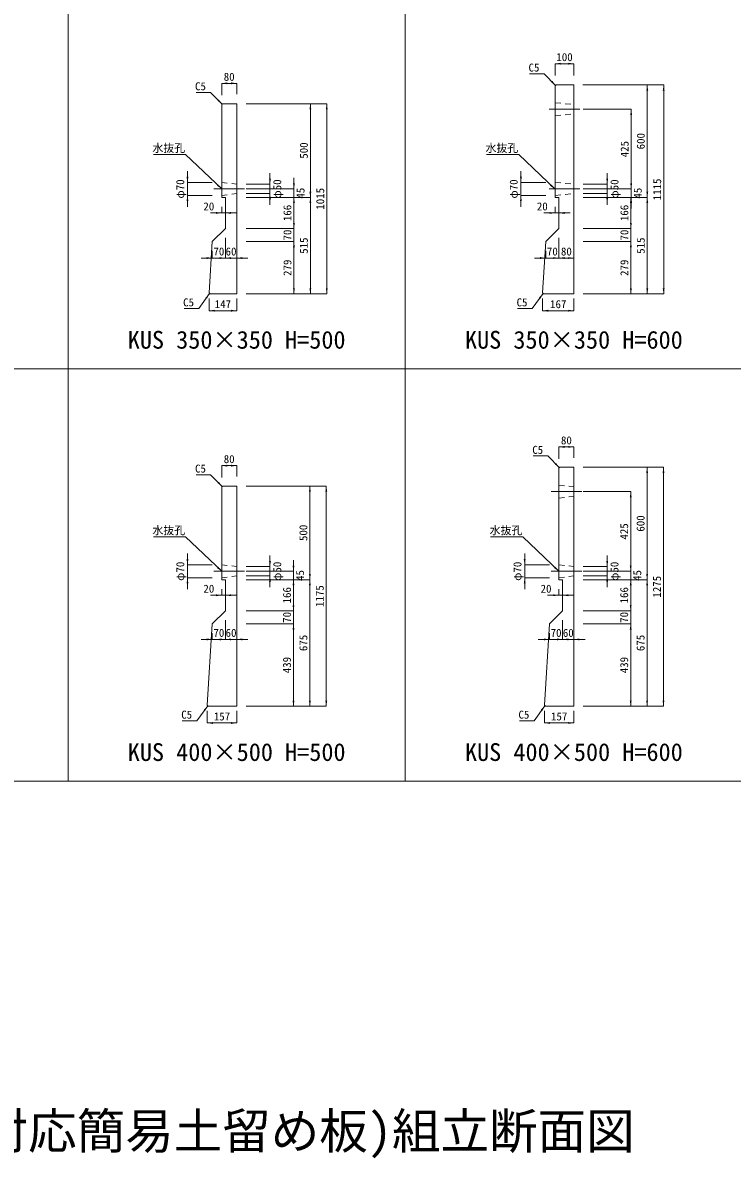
# Model space of a CAD drawing. Units: millimetres at full size, sheet at 1:40. Extents: x 86 to 35886, y -15691 to 10257.
# Drawn here: x 4644 to 8432, y -1862 to 4197 of the extents above; entities that cross this region are included whole.
import ezdxf
from ezdxf.enums import TextEntityAlignment as Align

# ---------------------------------------------------------------- set-up
doc = ezdxf.new("R2010")
doc.units = ezdxf.units.MM
doc.header["$LTSCALE"] = 40
doc.linetypes.add('USER1', pattern=[28.575, 19.05, -3.175, 3.175, -3.175])
doc.linetypes.add('USER2', pattern=[1.35, 0.75, -0.6])
for name, color, linetype, lineweight in [('0_2', 7, 'USER1', 5), ('パネックスKUS', 2, 'Continuous', 20), ('図枠', 5, 'Continuous', 13), ('寸法線', 7, 'Continuous', 13), ('引出線', 4, 'Continuous', 13)]:
    doc.layers.add(name, color=color, linetype=linetype, lineweight=lineweight)
doc.layers.add('文字', color=7, linetype='Continuous')
doc.styles.add('ＭＳ ゴシック', font='')
doc.styles.get('ＭＳ ゴシック').set_extended_font_data('MS Gothic')

# ---------------------------------------------------------------- blocks, each defined once
blk = doc.blocks.new('filled_arrow')
at = {"color": 0, "linetype": 'Continuous', "lineweight": -2}
blk.add_solid([(7.5, 1.25), (0, 0), (7.5, -1.25)], dxfattribs=at)

msp = doc.modelspace()

# ---------------------------------------------------------------- linework, layer by layer
at = {"layer": '0_2'}
for p, q in [((7454.63, 3735), (7618.35, 3735)), ((5664.37, 3310), (5828.09, 3310)), ((7454.63, 3310), (7618.35, 3310)), ((7464.37, 1695), (7628.09, 1695)), ((5664.37, 1270), (5828.09, 1270)), ((7464.37, 1270), (7628.09, 1270))]:
    msp.add_line(p, q, dxfattribs=at)
at = {"layer": 'パネックスKUS'}
for p, q in [((7491.23, 3865), (7486.23, 3860)), ((7486.23, 3860), (7486.23, 3265)), ((7586.23, 3865), (7491.23, 3865)), ((7586.23, 2750), (7586.23, 3865)), ((5711.23, 3765), (5706.23, 3760)), ((5706.23, 3760), (5706.23, 3265)), ((5786.23, 3765), (5711.23, 3765)), ((5786.23, 2750), (5786.23, 3765)), ((5706.23, 3265), (5726.23, 3265)), ((5726.23, 3265), (5726.23, 3099)), ((7486.23, 3265), (7506.23, 3265)), ((7506.23, 3265), (7506.23, 3099)), ((5726.23, 3099), (5656.23, 3029)), ((7506.23, 3099), (7436.23, 3029)), ((5656.23, 3029), (5639.54, 2754.99)), ((7436.23, 3029), (7419.52, 2754.99)), ((5644.23, 2750), (5639.54, 2754.99)), ((5644.23, 2750), (5786.23, 2750)), ((7424.23, 2750), (7419.52, 2754.99)), ((7424.23, 2750), (7586.23, 2750)), ((7506.23, 1820), (7506.23, 1225)), ((7586.23, 1825), (7511.23, 1825)), ((7586.23, 550), (7586.23, 1825)), ((5706.23, 1720), (5706.23, 1225)), ((5786.23, 1725), (5711.23, 1725)), ((5786.23, 550), (5786.23, 1725)), ((5706.23, 1225), (5726.23, 1225)), ((5726.23, 1225), (5726.23, 1059)), ((7506.23, 1225), (7526.23, 1225)), ((7526.23, 1225), (7526.23, 1059)), ((5726.23, 1059), (5656.23, 989)), ((7526.23, 1059), (7456.23, 989)), ((5656.23, 989), (5629.54, 554.99)), ((7456.23, 989), (7429.54, 554.99)), ((5634.23, 550), (5629.54, 554.99)), ((5634.23, 550), (5786.23, 550)), ((7434.23, 550), (7429.54, 554.99)), ((7434.23, 550), (7586.23, 550))]:
    msp.add_line(p, q, dxfattribs=at)
at = {"layer": 'パネックスKUS', "linetype": 'USER2', "lineweight": 5}
for p, q in [((7486.23, 3770), (7586.23, 3760)), ((7486.23, 3700), (7586.23, 3710)), ((7486.23, 3700), (7586.23, 3710)), ((5706.23, 3345), (5786.23, 3335)), ((7486.23, 3345), (7586.23, 3335)), ((5706.23, 3275), (5786.23, 3285)), ((7486.23, 3275), (7586.23, 3285)), ((7486.23, 3275), (7586.23, 3285)), ((7506.23, 1730), (7586.23, 1720)), ((7506.23, 1660), (7586.23, 1670)), ((5706.23, 1305), (5786.23, 1295)), ((7506.23, 1305), (7586.23, 1295)), ((5706.23, 1235), (5786.23, 1245)), ((7506.23, 1235), (7586.23, 1245))]:
    msp.add_line(p, q, dxfattribs=at)
at = {"layer": 'パネックスKUS', "lineweight": 13}
for p, q in [((7506.23, 1820), (7511.23, 1825)), ((5706.23, 1720), (5711.23, 1725))]:
    msp.add_line(p, q, dxfattribs=at)
at = {"layer": '図枠'}
for p, q in [((4886.23, 9000), (4886.23, 150)), ((6686.23, 9000), (6686.23, 150)), ((86.23, 2350), (15686.23, 2350)), ((86.23, 2350), (15686.23, 2350)), ((86.23, 150), (15686.23, 150)), ((86.23, 150), (15686.23, 150))]:
    msp.add_line(p, q, dxfattribs=at)
at = {"layer": '寸法線'}
for p, q in [((7486.23, 3978.55), (7586.23, 3978.55)), ((7486.23, 3915), (7486.23, 3978.55)), ((7586.23, 3915), (7586.23, 3978.55)), ((5706.23, 3873.55), (5786.23, 3873.55)), ((5706.23, 3810), (5706.23, 3873.55)), ((5786.23, 3815), (5786.23, 3873.55)), ((7634.73, 3865), (8065.57, 3865)), ((7636.23, 3865), (7978.07, 3865)), ((7978.07, 3265), (7978.07, 3865)), ((8065.57, 2750), (8065.57, 3865)), ((5836.23, 3765), (6267.07, 3765)), ((5836.23, 3765), (6179.57, 3765)), ((6179.57, 3265), (6179.57, 3765)), ((6267.07, 2750), (6267.07, 3765)), ((7636.23, 3735), (7892.07, 3735)), ((7892.07, 3310), (7892.07, 3735)), ((5523.62, 3215), (5523.62, 3405)), ((5964.15, 3225), (5964.15, 3395)), ((7303.62, 3215), (7303.62, 3405)), ((7764.15, 3225), (7764.15, 3395)), ((5656.23, 3345), (5523.62, 3345)), ((5836.23, 3335), (5964.15, 3335)), ((6092.07, 3205), (6092.07, 3370)), ((7436.23, 3345), (7303.62, 3345)), ((7636.23, 3335), (7764.15, 3335)), ((7892.07, 3205), (7892.07, 3370)), ((5656.23, 3275), (5523.62, 3275)), ((5836.23, 3310), (6092.07, 3310)), ((5836.23, 3285), (5964.15, 3285)), ((7436.23, 3275), (7303.62, 3275)), ((7636.23, 3310), (7892.07, 3310)), ((7636.23, 3310), (7892.07, 3310)), ((7636.23, 3285), (7764.15, 3285)), ((5706.23, 3215), (5706.23, 3182)), ((5726.23, 3215), (5726.23, 3182)), ((5836.23, 3265), (6179.57, 3265)), ((5836.23, 3265), (6092.07, 3265)), ((5836.23, 3265), (6179.57, 3265)), ((5836.23, 3265), (6092.07, 3265)), ((6092.07, 3265), (6092.07, 3099)), ((6179.57, 3265), (6179.57, 2750)), ((7486.23, 3215), (7486.23, 3182)), ((7506.23, 3215), (7506.23, 3182)), ((7636.23, 3265), (7978.07, 3265)), ((7636.23, 3265), (7890.57, 3265)), ((7636.23, 3265), (7978.07, 3265)), ((7636.23, 3265), (7892.07, 3265)), ((7890.57, 3265), (7890.57, 3099)), ((7978.07, 3265), (7978.07, 2750)), ((5646.23, 3182), (5786.23, 3182)), ((6092.07, 3159), (6092.07, 2969)), ((7426.23, 3182), (7566.23, 3182)), ((7890.57, 3159), (7890.57, 2969)), ((5836.23, 3099), (6092.07, 3099)), ((5836.23, 3099), (6092.07, 3099)), ((7636.23, 3099), (7890.57, 3099)), ((7636.23, 3099), (7890.57, 3099)), ((5726.23, 3049), (5726.23, 2941.41)), ((5726.23, 3049), (5726.23, 2941.41)), ((5786.23, 3049), (5786.23, 2941.41)), ((7506.23, 3049), (7506.23, 2941.41)), ((7506.23, 3049), (7506.23, 2941.41)), ((7586.23, 3049), (7586.23, 2941.41)), ((5656.23, 2979), (5656.23, 2941.41)), ((5836.23, 3029), (6092.07, 3029)), ((5836.23, 3029), (6092.07, 3029)), ((6092.07, 3029), (6092.07, 2750)), ((7436.23, 2979), (7436.23, 2941.41)), ((7636.23, 3029), (7890.57, 3029)), ((7636.23, 3029), (7890.57, 3029)), ((7890.57, 3029), (7890.57, 2750)), ((5786.23, 2941.41), (5596.23, 2941.41)), ((5666.23, 2941.41), (5846.23, 2941.41)), ((7566.23, 2941.41), (7376.23, 2941.41)), ((7446.23, 2941.41), (7586.23, 2941.41)), ((5836.23, 2750), (6267.07, 2750)), ((5836.23, 2750), (6179.57, 2750)), ((5836.23, 2750), (6092.07, 2750)), ((7636.23, 2750), (8065.57, 2750)), ((7636.23, 2750), (7978.07, 2750)), ((7636.23, 2750), (7890.57, 2750)), ((5639.23, 2725), (5639.23, 2660.43)), ((5786.23, 2725), (5786.23, 2660.43)), ((7419.23, 2725), (7419.23, 2660.43)), ((7586.23, 2725), (7586.23, 2660.43)), ((5639.23, 2660.43), (5786.23, 2660.43)), ((7419.23, 2660.43), (7586.23, 2660.43)), ((7506.23, 1933.55), (7586.23, 1933.55)), ((7506.23, 1870), (7506.23, 1933.55)), ((7586.23, 1875), (7586.23, 1933.55)), ((5706.23, 1833.55), (5786.23, 1833.55)), ((5706.23, 1770), (5706.23, 1833.55)), ((5786.23, 1775), (5786.23, 1833.55)), ((7636.23, 1825), (8064.57, 1825)), ((7636.23, 1825), (7977.07, 1825)), ((7977.07, 1225), (7977.07, 1825)), ((8064.57, 550), (8064.57, 1825)), ((5836.23, 1725), (6264.57, 1725)), ((5836.23, 1725), (6177.07, 1725)), ((6177.07, 1225), (6177.07, 1725)), ((6264.57, 550), (6264.57, 1725)), ((7636.23, 1695), (7889.57, 1695)), ((7889.57, 1270), (7889.57, 1695)), ((5523.62, 1175), (5523.62, 1365)), ((5964.15, 1185), (5964.15, 1355)), ((7323.62, 1175), (7323.62, 1365)), ((7764.15, 1185), (7764.15, 1355)), ((5656.23, 1305), (5523.62, 1305)), ((5836.23, 1295), (5964.15, 1295)), ((6089.57, 1165), (6089.57, 1330)), ((7456.23, 1305), (7323.62, 1305)), ((7636.23, 1295), (7764.15, 1295)), ((7889.57, 1165), (7889.57, 1330)), ((5656.23, 1235), (5523.62, 1235)), ((5836.23, 1270), (6089.57, 1270)), ((5836.23, 1245), (5964.15, 1245)), ((5836.23, 1225), (6177.07, 1225)), ((5836.23, 1225), (6089.57, 1225)), ((5836.23, 1225), (6089.57, 1225)), ((5836.23, 1225), (6177.07, 1225)), ((6089.57, 1225), (6089.57, 1059)), ((6177.07, 1225), (6177.07, 550)), ((7456.23, 1235), (7323.62, 1235)), ((7636.23, 1270), (7889.57, 1270)), ((7636.23, 1270), (7889.57, 1270)), ((7636.23, 1245), (7764.15, 1245)), ((7636.23, 1225), (7977.07, 1225)), ((7636.23, 1225), (7889.57, 1225)), ((7636.23, 1225), (7889.57, 1225)), ((7636.23, 1225), (7977.07, 1225)), ((7889.57, 1225), (7889.57, 1059)), ((7977.07, 1225), (7977.07, 550)), ((5706.23, 1175), (5706.23, 1142)), ((5726.23, 1175), (5726.23, 1142)), ((7506.23, 1175), (7506.23, 1142)), ((7526.23, 1175), (7526.23, 1142)), ((5646.23, 1142), (5786.23, 1142)), ((6089.57, 1119), (6089.57, 929)), ((7446.23, 1142), (7586.23, 1142)), ((7889.57, 1119), (7889.57, 929)), ((5836.23, 1059), (6089.57, 1059)), ((5836.23, 1059), (6089.57, 1059)), ((7636.23, 1059), (7889.57, 1059)), ((7636.23, 1059), (7889.57, 1059)), ((5726.23, 1009), (5726.23, 906.41)), ((5726.23, 1009), (5726.23, 906.41)), ((5786.23, 1026), (5786.23, 906.41)), ((5836.23, 989), (6089.57, 989)), ((5836.23, 989), (6089.57, 989)), ((6089.57, 989), (6089.57, 550)), ((7526.23, 1009), (7526.23, 906.41)), ((7526.23, 1009), (7526.23, 906.41)), ((7586.23, 1026), (7586.23, 906.41)), ((7636.23, 989), (7889.57, 989)), ((7636.23, 989), (7889.57, 989)), ((7889.57, 989), (7889.57, 550)), ((5656.23, 939), (5656.23, 906.41)), ((7456.23, 939), (7456.23, 906.41)), ((5786.23, 906.41), (5596.23, 906.41)), ((5666.23, 906.41), (5846.23, 906.41)), ((7586.23, 906.41), (7396.23, 906.41)), ((7466.23, 906.41), (7646.23, 906.41)), ((5836.23, 550), (6264.57, 550)), ((5836.23, 550), (6177.07, 550)), ((5836.23, 550), (6089.57, 550)), ((7636.23, 550), (8064.57, 550)), ((7636.23, 550), (7977.07, 550)), ((7636.23, 550), (7889.57, 550)), ((5629.23, 525), (5629.23, 460.43)), ((5786.23, 525), (5786.23, 460.43)), ((7429.23, 525), (7429.23, 460.43)), ((7586.23, 525), (7586.23, 460.43)), ((5629.23, 460.43), (5786.23, 460.43)), ((7429.23, 460.43), (7586.23, 460.43))]:
    msp.add_line(p, q, dxfattribs=at)
at = {"layer": '引出線'}
for points in [[(7488.73, 3862.5), (7427.24, 3925.21), (7349.47, 3925.21)], [(5708.73, 3762.5), (5647.24, 3825.21), (5569.47, 3825.21)], [(5706.23, 3310), (5513.77, 3493.45), (5342.03, 3493.45)], [(7483.99, 3310), (7291.53, 3493.45), (7119.79, 3493.45)], [(5641.88, 2752.5), (5583.46, 2672.24), (5505.69, 2672.24)], [(7421.88, 2752.5), (7363.45, 2672.24), (7285.68, 2672.24)], [(7508.73, 1822.5), (7447.24, 1885.21), (7369.47, 1885.21)], [(5708.73, 1722.5), (5647.24, 1785.21), (5569.47, 1785.21)], [(5706.23, 1270), (5513.77, 1453.45), (5342.03, 1453.45)], [(7506.23, 1270), (7313.77, 1453.45), (7142.03, 1453.45)], [(5631.89, 552.49), (5573.46, 472.23), (5495.69, 472.23)], [(7431.89, 552.5), (7373.46, 472.23), (7295.69, 472.23)]]:
    msp.add_lwpolyline(points, dxfattribs=at)

# ---------------------------------------------------------------- block references
at = {"layer": '寸法線', "xscale": 4, "yscale": 4}
for p in [(7486.23, 3978.55), (5706.23, 3873.55), (5726.23, 3182), (7506.23, 3182), (5726.23, 2941.41), (5786.23, 2941.41), (7506.23, 2941.41), (5639.23, 2660.43), (7419.23, 2660.43), (7506.23, 1933.55), (5706.23, 1833.55), (5726.23, 1142), (7526.23, 1142), (5726.23, 906.41), (5786.23, 906.41), (7526.23, 906.41), (7586.23, 906.41), (5629.23, 460.43), (7429.23, 460.43)]:
    msp.add_blockref('filled_arrow', p, dxfattribs=at)
for p, rotation in [((7586.23, 3978.55), 180), ((5786.23, 3873.55), 180), ((7978.07, 3865), 270), ((8065.57, 3865), 270), ((6179.57, 3765), 270), ((6267.07, 3765), 270), ((7892.07, 3735), 270), ((5523.62, 3345), 90), ((5964.15, 3335), 90), ((6092.07, 3310), 90), ((7303.62, 3345), 90), ((7764.15, 3335), 90), ((7892.07, 3310), 90), ((7892.07, 3310), 90), ((5523.62, 3275), 270), ((5964.15, 3285), 270), ((6179.57, 3265), 90), ((7303.62, 3275), 270), ((7764.15, 3285), 270), ((7978.07, 3265), 90), ((6092.07, 3265), 270), ((6092.07, 3265), 270), ((6179.57, 3265), 270), ((7890.57, 3265), 270), ((7892.07, 3265), 270), ((7978.07, 3265), 270), ((5706.23, 3182), 180), ((7486.23, 3182), 180), ((6092.07, 3099), 90), ((6092.07, 3099), 90), ((7890.57, 3099), 90), ((7890.57, 3099), 90), ((6092.07, 3029), 270), ((6092.07, 3029), 270), ((7890.57, 3029), 270), ((7890.57, 3029), 270), ((5656.23, 2941.41), 180), ((5726.23, 2941.41), 180), ((7436.23, 2941.41), 180), ((7506.23, 2941.41), 180), ((7586.23, 2941.41), 180), ((6092.07, 2750), 90), ((6179.57, 2750), 90), ((6267.07, 2750), 90), ((7890.57, 2750), 90), ((7978.07, 2750), 90), ((8065.57, 2750), 90), ((5786.23, 2660.43), 180), ((7586.23, 2660.43), 180), ((7586.23, 1933.55), 180), ((5786.23, 1833.55), 180), ((7977.07, 1825), 270), ((8064.57, 1825), 270), ((6177.07, 1725), 270), ((6264.57, 1725), 270), ((7889.57, 1695), 270), ((5523.62, 1305), 90), ((7323.62, 1305), 90), ((5964.15, 1295), 90), ((6089.57, 1270), 90), ((7764.15, 1295), 90), ((7889.57, 1270), 90), ((7889.57, 1270), 90), ((5523.62, 1235), 270), ((5964.15, 1245), 270), ((6089.57, 1225), 270), ((6089.57, 1225), 270), ((6177.07, 1225), 90), ((6177.07, 1225), 270), ((7323.62, 1235), 270), ((7764.15, 1245), 270), ((7889.57, 1225), 270), ((7889.57, 1225), 270), ((7977.07, 1225), 90), ((7977.07, 1225), 270), ((5706.23, 1142), 180), ((7506.23, 1142), 180), ((6089.57, 1059), 90), ((6089.57, 1059), 90), ((7889.57, 1059), 90), ((7889.57, 1059), 90), ((6089.57, 989), 270), ((6089.57, 989), 270), ((7889.57, 989), 270), ((7889.57, 989), 270), ((5656.23, 906.41), 180), ((5726.23, 906.41), 180), ((7456.23, 906.41), 180), ((7526.23, 906.41), 180), ((6089.57, 550), 90), ((6177.07, 550), 90), ((6264.57, 550), 90), ((7889.57, 550), 90), ((7977.07, 550), 90), ((8064.57, 550), 90), ((5786.23, 460.43), 180), ((7586.23, 460.43), 180)]:
    msp.add_blockref('filled_arrow', p, dxfattribs=dict(at, rotation=rotation))
at = {"layer": '引出線', "xscale": 4, "yscale": 4}
for p, rotation in [((7488.73, 3862.5), 134.4), ((5708.73, 3762.5), 134.4), ((5706.23, 3310), 136.4), ((7483.99, 3310), 136.4), ((5641.88, 2752.5), 233.9), ((7421.88, 2752.5), 233.9), ((7508.73, 1822.5), 134.4), ((5708.73, 1722.5), 134.4), ((5706.23, 1270), 136.4), ((7506.23, 1270), 136.4), ((5631.89, 552.49), 233.9), ((7431.89, 552.5), 233.9)]:
    msp.add_blockref('filled_arrow', p, dxfattribs=dict(at, rotation=rotation))

# ---------------------------------------------------------------- texts
at = {"layer": '寸法線', "style": 'ＭＳ ゴシック'}
for s, p in [('100', (7536.23, 4013.55)), ('80', (5746.23, 3908.55)), ('20', (5637.64, 3217)), ('20', (7417.64, 3217)), ('70', (5691.23, 2976.41)), ('60', (5756.23, 2976.41)), ('70', (7471.23, 2976.41)), ('80', (7546.23, 2976.41)), ('147', (5712.73, 2695.43)), ('167', (7502.73, 2695.43)), ('80', (7546.23, 1968.55)), ('80', (5746.23, 1868.55)), ('20', (5637.64, 1177)), ('20', (7437.64, 1177)), ('70', (5691.23, 941.41)), ('60', (5756.23, 941.41)), ('70', (7491.23, 941.41)), ('60', (7556.23, 941.41)), ('157', (5707.73, 495.43)), ('157', (7507.73, 495.43))]:
    msp.add_text(s, height=42.72, dxfattribs=at).set_placement(p, align=Align.MIDDLE_CENTER)
for s, p in [('600', (7943.07, 3565)), ('500', (6144.57, 3515)), ('425', (7857.07, 3522.5)), ('φ70', (5484.96, 3310)), ('φ50', (6002.81, 3310)), ('φ70', (7264.96, 3310)), ('φ50', (7802.81, 3310)), ('1115', (8030.57, 3307.5)), ('45', (6127.07, 3287.5)), ('1015', (6232.07, 3257.5)), ('45', (7927.07, 3287.5)), ('166', (6057.07, 3182)), ('166', (7855.57, 3182)), ('70', (6057.07, 3064)), ('515', (6144.57, 3007.5)), ('70', (7855.57, 3064)), ('515', (7943.07, 3007.5)), ('279', (6057.07, 2889.5)), ('279', (7855.57, 2889.5)), ('500', (6142.07, 1475)), ('425', (7854.57, 1482.5)), ('600', (7942.07, 1525)), ('φ70', (5484.96, 1270)), ('φ50', (6002.81, 1270)), ('45', (6124.57, 1247.5)), ('φ70', (7284.96, 1270)), ('φ50', (7802.81, 1270)), ('45', (7924.57, 1247.5)), ('1275', (8029.57, 1187.5)), ('166', (6054.57, 1142)), ('1175', (6229.57, 1137.5)), ('166', (7854.57, 1142)), ('70', (6054.57, 1024)), ('70', (7854.57, 1024)), ('675', (6142.07, 887.5)), ('675', (7942.07, 887.5)), ('439', (6054.57, 769.5)), ('439', (7854.57, 769.5))]:
    msp.add_text(s, height=42.72, rotation=90, dxfattribs=at).set_placement(p, align=Align.MIDDLE_CENTER)
at = {"layer": '引出線', "style": 'ＭＳ ゴシック'}
for s, p in [('C5', (7402.24, 3979.21)), ('C5', (5622.24, 3879.21)), ('水抜孔', (5511.52, 3549.73)), ('水抜孔', (7289.28, 3549.73)), ('C5', (5558.46, 2726.24)), ('C5', (7338.45, 2726.24)), ('C5', (7422.24, 1939.21)), ('C5', (5622.24, 1839.21)), ('水抜孔', (5511.52, 1509.73)), ('水抜孔', (7311.52, 1509.73)), ('C5', (5548.46, 526.23)), ('C5', (7348.46, 526.23))]:
    msp.add_text(s, height=42.72, dxfattribs=at).set_placement(p, align=Align.TOP_RIGHT)
at = {"layer": '文字', "style": 'ＭＳ ゴシック'}
for s, p in [('KUS 350×350 H=500', (5786.23, 2505.22)), ('KUS 350×350 H=600', (7586.23, 2505.22)), ('KUS 400×500 H=500', (5786.23, 305.22)), ('KUS 400×500 H=600', (7586.23, 305.22))]:
    msp.add_text(s, height=94.94, dxfattribs=at).set_placement(p, align=Align.MIDDLE_CENTER)
msp.add_text('パネックス[KUS](歩道用)(長尺U字溝対応簡易土留め板)組立断面図', height=189.9, dxfattribs=at).set_placement((143.15, -1868.72), align=Align.BOTTOM_LEFT)

doc.saveas('drawing.dxf')
